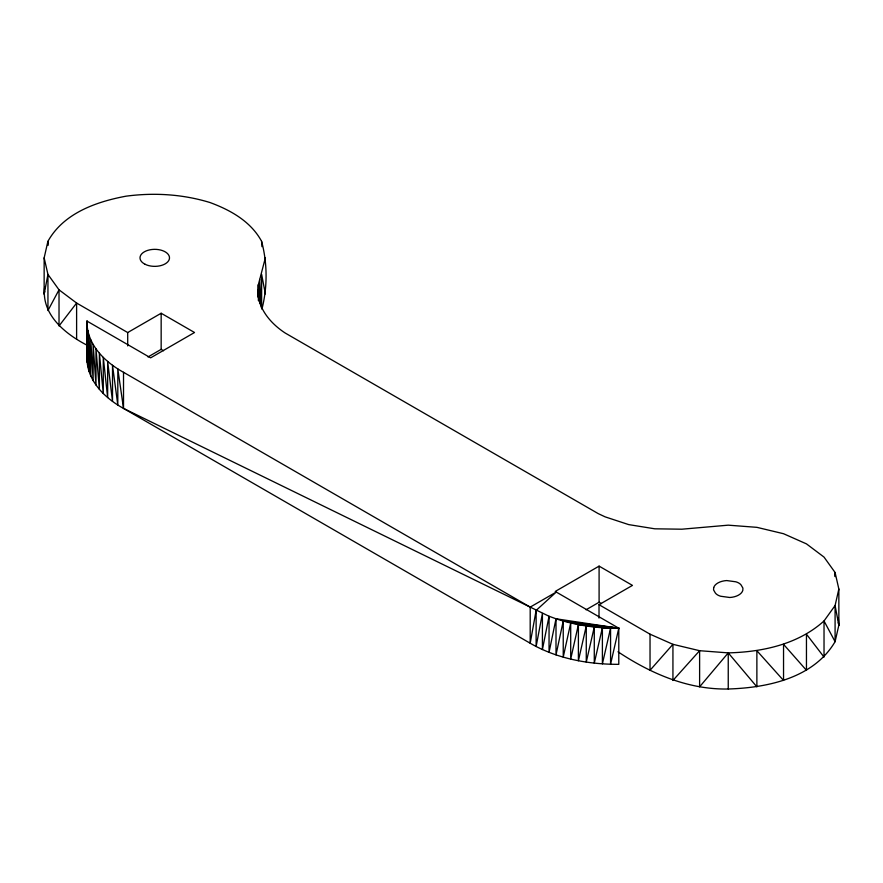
<?xml version="1.0" encoding="UTF-8"?>
<svg xmlns="http://www.w3.org/2000/svg" width="883" height="883" viewBox="0 0 883 883"><rect width="100%" height="100%" fill="white"/><g stroke="black" fill="none" stroke-linecap="round" stroke-linejoin="round"><path stroke-width="1.32" d="M87.307 345.341C65.364 334.072 41.181 314.701 44.636 287.273M47.605 245.43L47.892 241.379C63.51 213.244 96.137 201.743 126.037 196.181C154.15 192.439 182.814 194.205 209.977 202.527C230.496 210.088 250.805 221.412 261.578 241.269C267.461 263.255 267.571 287.141 261.909 309.182M257.869 296.511L258.388 284.613L265.364 257.803M87.02 357.24C86.346 380.176 104.757 398.156 123.521 408.41L530.197 607.107L556.257 592.063L536.124 610.418L530.197 643.232C556.886 658.685 588.221 664.435 618.784 664.336L618.784 628.21L555.219 591.455L599.093 566.124L632.46 585.396L599.016 604.7L599.016 618.078M44.15 257.902L44.15 294.028L47.947 274.425L44.15 257.902L47.892 241.379L47.892 245.386M536.124 610.418L536.124 646.511L542.416 613.464L542.416 649.557L549.049 616.257L556.003 618.784L549.049 652.349L549.049 616.257L530.197 607.107L123.521 372.295C104.757 362.03 86.346 344.05 87.02 321.114L150.629 357.847L194.525 332.505L161.159 313.244L127.704 332.549L76.611 303.046L59.018 289.823L47.947 274.425L47.947 310.551L59.018 289.823L59.018 325.948L76.611 303.046L76.611 339.171M563.233 621.025L563.233 657.118L570.705 622.99L618.784 628.21L602.394 627.758L602.394 663.85L610.572 628.166L618.784 628.21L563.233 621.025L556.003 654.877L556.003 618.784L618.784 628.21L610.572 664.259L610.572 628.166C592.074 627.559 573.586 624.634 556.003 618.784M618.784 628.21L586.268 625.992L586.268 662.084L594.281 627.04L618.784 628.21L578.398 624.645L570.705 659.082L570.705 622.99M44.15 294.028L44.724 291.489M586.268 625.992L578.398 660.738L578.398 624.645M257.902 296.721L257.869 289.823C257.428 308.189 270.628 323.52 285.22 333.046L598.188 513.597L605.208 516.886L628.718 524.612L654.789 528.807L681.842 529.204L728.243 525.164L756.874 527.339L783.541 533.718L806.455 543.873L824.027 557.096L835.086 572.493L838.85 589.027L835.086 605.55L835.086 641.676C813.673 678.155 767.448 687.758 728.243 689.005C688.177 689.778 650.815 673.586 618.001 651.797M838.364 618.398L838.85 625.153L835.086 641.676L824.027 620.959L835.086 605.55L838.85 625.153L838.85 589.027M602.394 627.758L594.281 663.133L594.281 627.04M650.031 634.182L650.031 670.307L672.934 644.325L672.934 680.451L699.612 650.705L728.243 652.879L756.874 686.831L756.874 650.705L783.541 680.451L783.541 644.325L806.455 670.307L806.455 634.182L824.027 657.073L824.027 620.959C798.089 644.402 762.283 652.018 728.243 652.879L699.612 686.831L699.612 650.705L672.934 644.325L650.031 634.182L599.016 604.7M148.013 356.953L161.159 349.359L163.543 350.739M586.047 609.789L599.093 602.25L601.478 603.63M87.119 325.86L87.792 366.71L87.792 330.584L89.017 371.401L89.017 335.275L90.806 376.037L90.806 339.911L93.134 380.584L93.134 344.458L95.993 385.032L95.993 348.906L99.382 389.359L99.382 353.233L103.278 393.531L103.278 357.405L107.66 397.549L107.66 361.423L112.516 401.379L112.516 365.253L117.803 404.999L117.803 368.884L123.521 408.41L530.197 643.232L530.197 607.107M838.265 622.603L838.85 625.153M265.364 293.929L261.622 274.326L261.622 307.781M261.578 241.269L261.964 246.677M835.373 576.544L835.086 572.493L835.086 576.511M261.445 307.759L259.646 279.425L259.646 303.509M259.039 300.75L258.388 284.613L258.388 300.661M257.869 289.823L257.979 296.545M728.243 652.879L728.243 689.005M599.093 566.124L599.093 602.25M161.159 313.244L161.159 349.359M127.704 332.549L127.704 345.926M123.521 372.295L123.521 408.41M713.674 587.703L713.574 589.921L715.362 593.023A11.203 6.468 0 0 0 720.671 596.246L729.8 597.493A14.746 8.51 0 0 0 742.813 590.352L742.912 588.133L741.124 585.021A11.203 6.468 0 0 0 735.815 581.798L726.687 580.561A14.746 8.51 0 0 0 713.674 587.703M87.119 361.986L87.02 321.114L87.119 361.986M145.121 264.293A14.746 8.51 0 0 0 169.238 259.447A14.746 8.51 0 0 0 149.911 249.812A14.746 8.51 0 0 0 145.121 264.293"/></g></svg>
